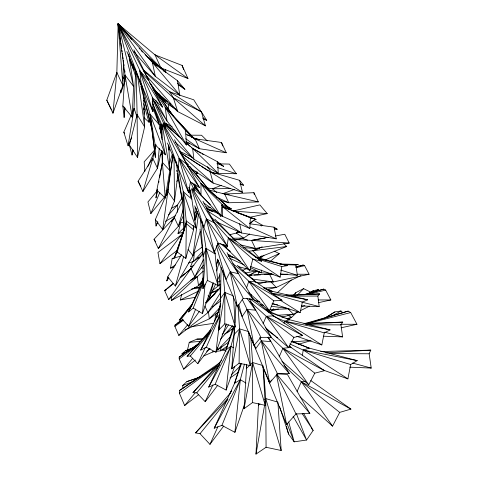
<?xml version="1.0" encoding="UTF-8"?>
<svg xmlns="http://www.w3.org/2000/svg" width="478" height="478" viewBox="0 0 478 478"><rect width="100%" height="100%" fill="white"/><g stroke="black" fill="none" stroke-linecap="round" stroke-linejoin="round"><path stroke-width="0.72" d="M221.087 267.166L220.555 298.451L218.787 330.059L224.803 323.833L224.833 292.47L222.796 270.566M159.712 156.067L161.63 153.952L161.636 150.976M161.678 129.413L161.678 127.925M246.678 364.714L244.043 408.72L252.48 402.59L252.617 362.527L250.795 337.259M201.877 221.218L206.03 248.363L207.374 280.395L202.971 288.682L203.192 256.453L200.443 218.47M185.823 258.431L193.536 229.81L186.157 223.459L177.213 251.972L185.823 258.431L186.39 221.242M234.662 326.94L231.758 368.867L239.096 363.202L239.562 328.882L238.026 305.812M187.985 78.535L160.877 67.888L155.039 54.904L182.112 65.426L187.985 78.535L155.039 54.904L118.15 23.9L125.003 75.028L122.822 105.967L124.119 117.433L124.34 107.018M124.86 81.726L125.003 75.028L133.565 86.41L132.215 117.14L122.822 105.967M220.46 298.529L207.93 312.63L178.82 335.419L174.888 326.468L174.918 325.201L182.877 319.663M112.945 113.202L122.87 85.425L116.847 72.507L106.791 100.189L112.945 113.202L116.847 72.507L118.15 23.9L120.259 26.015L118.15 23.9L118.311 27.569M123.533 60.258L122.87 85.425L118.15 23.9L160.877 67.888L145.145 54.683M168.662 149.518L168.764 146.585M133.948 109.928L135.65 71.156M277.885 402.135L281.184 450.497L266.073 447.271L255.987 454.1L258.514 403.755M249.809 228.532L250.382 217.807L222.395 206.562L222.485 216.301L249.809 228.532L222.395 206.562L256.017 219.516L250.382 217.807M168.483 148.353L168.603 146.256M234.931 322.531L236.132 302.676M193.811 226.166L193.536 229.81L193.214 225.407M194.313 219.605L195.257 207.207M202.971 288.682L206.03 248.363L215.13 253.914L218.159 285.617L207.374 280.395M203.347 277.545L202.367 281.088L188.553 311.973L193.19 308.107L202.481 313.568L205.032 284.207M192.24 182.984L200.975 194.893L220.902 216.409L221.989 204.285L201.011 183.516L187.018 165.46M159.246 148.419L157.459 168.256L142.904 191.499L138.076 181.222L152.829 158.355L154.705 150.504M160.632 132.992L161.361 124.907M124.119 117.433L125.039 107.95M173.132 156.647L173.275 155.183M241.474 363.603L234.573 383.326L214.204 428.204L221.935 425.384L234.901 432.333L240.326 379.693L244.461 364.021M189.533 191.702L189.766 189.485M202.188 247.108L194.391 252.653L193.447 261.568L188.434 263.008M234.453 326.086L226.142 349.705L208.695 387.108L215.184 384.282L226.136 390.06L230.952 346.311L234.435 333.375M157.662 190.603L155.977 197.82L156.838 190.053L162.383 162.412L162.197 151.383M220.663 305.227L216.241 317.703L200.706 350.099L206.341 347.273L215.954 352.268L219.187 324.837M219.36 323.355L219.623 321.126M136.14 71.82L137.114 114.618L129.418 145.121L132.012 155.021L132.657 149.877M136.744 117.558L137.114 114.618L144.643 126.879L137.485 157.393L129.418 145.121M177.882 174.53L174.518 201.089L162.687 229.524L155.332 219.569L167.862 191.403L172.982 155.219M144.308 117.929L148.993 122.207L149.369 119.309M198.466 213.881L193.004 255.73L175.36 286.047L167.742 276.87L181.544 254.69M162.687 229.524L167.862 191.403L174.518 201.089L174.022 157.447M116.626 73.976L116.847 72.507M172.916 155.177L166.995 194.056L166.021 190.579M302.329 355.775L303.213 350.039L309.23 348.127L357.215 360.621L350.667 364.541L303.213 350.039L289.74 343.915M168.985 150.337L169.427 147.499M284.069 323.373L284.416 321.162L289.716 319.794L330.089 329.892L324.251 332.879L284.416 321.162L272.998 316.036M250.454 266.461L280.15 277.132L281.835 266.551L287.338 265.66L255.778 257.14M218.787 330.059L224.833 292.47L232.804 295.637M131.187 115.222L123.808 132.155L128.056 145.808L134.139 108.446L137.055 117.206M156.838 190.053L165.233 198.077L169.786 170.455L168.8 144.912M221.135 346.55L220.424 350.852L216.062 351.384M214.58 321.819L215.99 313.425L218.052 312.582M167.396 143.018L188.619 192.556L190.435 182.01L162.95 123.927M174.094 267.118L170.509 268.146L172.223 258.401L180.804 256.178M255.987 454.1L264.597 405.171M265.111 402.249L265.756 398.598L263.36 367.504M155.977 197.82L157.543 189.145M158.72 182.644L158.983 181.198M159.634 177.583L162.383 162.412L169.786 170.455L162.293 124.907M216.259 266.706L217.604 259.387L237.375 306.816L243.188 298.302L217.376 245.226M244.043 408.72L252.617 362.527L262.948 365.586L265.266 405.35L252.48 402.59M322.877 369.936L347.894 378.887L350.667 364.541M231.758 368.867L239.562 328.882L248.703 331.618L250.347 365.652L239.096 363.202M296.73 336.279L321.819 344.931L324.251 332.879M161.63 153.952L162.239 151.036M272.388 303.44L300.166 312.654L302.359 302.132L307.718 299.79L272.406 291.341L264.119 288.294M176.059 161.761L182.476 201.328L184.185 230.647L186.223 220.956L183.301 191.756L177.673 165.842M144.057 114.284L144.105 111.41M195.155 173.311L197.336 173.424L197.641 171.984M160.124 128.48L160.907 124.86M161.516 150.839L157.459 168.256L152.829 158.355L151.944 160.411M187.442 350.111L189.258 342.356L196.924 339.111L202.863 338.842M155.045 149.076L156.067 144.792M159.819 129.09L160.841 124.806M195.388 297.274L180.337 299.975L181.646 294.484M183.66 232.081L178.019 233.467L180.565 222.832L184 222.067M168.806 277.802L166.762 280.879L167.742 276.87M223.286 244.521L226.632 248.536L249.773 270.805L252.784 259.136L228.353 237.936L212.447 220.209M203.299 277.479L202.367 281.088L203.192 280.03M132.012 155.021L133.368 150.044M213.415 283.054L209.466 297.328L205.564 302.759M216.767 270.918L219.133 262.356M175.36 286.047L183.695 256.292M185.416 226.076L186.157 223.459L184.962 226.942M183.289 209.197L178.39 226.237L158.338 248.566L154.03 239.257L174.321 217.55L182.769 200.306M169.529 163.601L172.247 154.298M195.556 219.282L197.641 212.19M167.198 193.363L168.441 189.204M200.264 231.298L193.004 255.73L188.069 249.391M142.904 191.499L152.829 158.355M240.613 363.567L234.573 383.326L240.326 379.693L245.955 383.033M233.443 326.229L226.142 349.705L230.952 346.311L233.354 347.733M220.687 303.685L216.241 317.703L219.886 314.859M194.809 220.501L197.725 211.401M246.511 288.061L248.787 281.243L235.045 267.871M124.931 81.069L120.88 92.911L120.785 89.972M177.213 251.972L174.482 257.594L184.251 229.028M155.332 219.569L156.001 226.004L157.453 221.768M166.41 195.645L167.862 191.403M234.901 432.333L244.389 404.956M202.481 313.568L213.194 282.779M174.482 257.594L184.251 230.032M226.136 390.06L234.686 366.303M122.517 79.916L122.983 77.066M215.954 352.268L226.542 323.947M193.19 308.107L203.497 282.301M221.935 425.384L240.326 379.693L214.204 428.204M194.17 218.894L197.271 211.318M194.683 205.875L214.317 252.342L218.099 243.123L191.815 188.374M192.216 304.133L179.214 320.164L181.592 318.647L188.661 326.283L195.723 309.027M215.184 384.282L230.952 346.311L208.695 387.108M192.628 266.987L190.465 266.76L192.646 261.568M157.31 190.764L147.929 201.973L150.821 213.582L159.813 192.461M206.341 347.273L219.527 316.508M263.085 323.779L266.276 316.328L273.583 315.785L302.622 335.484L293.916 337.378L266.276 316.328L249.976 301.391M248.572 292.524L269.425 310.933L273.751 300.841L282.05 300.339L255.844 281.906L232.816 263.635M279.152 356.893L282.874 348.271L291.024 347.428L324.508 370.707L314.793 373.157L308.752 384.796L281.93 361.171M132.071 113.184L134.139 108.446M257.791 274.886L259.243 271.564M297.095 391.512L301.319 381.797L305.663 381.211M128.056 145.808L131.677 137.616M147.654 166.792L154.537 151.436M349.759 367.164L371.209 368.072L369.153 353.786L370.791 350.117L320.702 351.563M231.675 390.747L229.655 393.866L195.574 432.895L200.037 433.701L209.956 444.343L217.872 426.788M221.667 360.143L192.998 392.671L196.769 392.838L205.193 401.705L212.937 384.826M215.709 283.92L209.466 297.328L208.055 295.727M217.269 280.568L219.456 275.872M210.499 329.94L187.083 356.265L190.346 355.996L197.761 363.668L205.313 347.494M183.438 215.596L178.39 226.237L174.321 217.55L171.124 221.684M156.001 226.004L157.913 221.977M188.553 311.973L203.407 281.506M216.319 264.471L218.315 260.486M203.497 259.656L194.821 276.786L168.668 299.503L164.617 290.469L173.233 283.352M217.251 262.422L218.267 260.438M158.338 248.566L174.321 217.55M265.278 327.526L288.61 347.62L293.916 337.378M300.1 396.925L332.557 426.143L339.691 412.389L350.912 409.114L310.73 380.524M225.269 326.259L226.333 324.323M200.706 350.099L219.689 315.749M166.762 280.879L168.603 277.694M220.645 292.482L207.93 312.63L204.901 306.057M181.503 238.068L180.893 235.278L157.949 252.45L159.951 263.695L180.893 235.278L184.46 229.631M194.373 213.959L196.751 210.195M229.655 393.866L231.639 390.729M222.156 334.833L228.496 324.873M323.283 336.195L342.589 336.894L340.981 324.873L342.744 322.106L303.996 323.355M181.825 198.197L177.416 205.08L168.585 214.915M188.661 326.283L199.493 311.202M271.6 380.022L269.496 382.92L286.603 424.512L295.996 413.954L309.858 413.5L287.433 374.459L276.917 373.688M168.668 299.503L191.039 268.654L202.839 253.322M203.359 279.086L198.549 285.683L171.5 300.465L171.13 296.934M203.437 265.117L194.821 276.786L191.039 268.654L180.128 277.664M209.956 444.343L223.764 425.97M294.066 294.998L295.852 292.638L303.59 288.652L310.724 292.178M205.193 401.705L217.807 385.172M181.592 318.647L192.019 305.107M197.761 363.668L209.519 348.48M200.037 433.701L227.976 399.333M179.214 320.164L192.341 304.187M196.769 392.838L219.36 365.371M150.821 213.582L166.517 194.63M178.82 335.419L187.782 324.628M197.976 344.148L179.19 357.072L179.208 358.912L183.672 369.195L192.64 358.398M219.414 362.999L179.399 390.586L179.429 393.245L184.657 405.511L195.114 392.922M190.346 355.996L209.239 333.297M237.883 306.398L254.021 345.439L260.857 337.36L271.265 337.319L249.193 298.672M301.415 306.004L319.179 306.547L317.858 296.049L319.686 293.928L285.975 295.129M248.745 332.359L269.64 382.836L277.497 373.778L289.274 373.569L268.367 337.098M176.848 181.359L178.73 179.214M293.402 295.44L295.852 292.638M154.77 149.853L144.177 161.839L144.858 171.339M220.501 339.219L232.649 325.715M202.827 251.165L193.447 261.568L201.202 255.951M206.424 302.538L219.952 287.977M205.803 303.124L219.898 288.001M259.213 258.586L261.723 255.903M187.083 356.265L210.326 331.338M192.998 392.671L219.42 364.469M219.832 307.629L209.274 318.862L184.98 330.005M195.574 432.895L227.516 398.957M297.441 295.034L303.59 288.652M230.778 336.393L217.878 349.717L216.534 350.314M206.962 302.108L210.517 298.487M213.057 295.9L215.088 293.833M179.865 236.323L180.893 235.278M258.962 258.484L261.06 256.375M231.322 374.943L240.195 366.034M297.394 311.758L291.61 317.362L287.726 319.519M201.698 282.683L198.549 285.683L197.205 276.762L190.686 280.132M178.019 233.467L184.335 227.582M182.895 388.363L182.704 385.501L186.88 381.599L200.808 376.718M171.5 300.465L203.228 271.199M260.211 258.658L263.964 255.204M277.587 292.548L291.311 279.994M260.002 403.814L258.437 405.236L258.395 403.773M264.71 399.548L265.756 398.598L277.174 401.932M250.615 223.172L253.794 220.304L262.386 225.216L261.185 226.04M250.143 275.531L253.412 272.633M270.357 261.317L279.289 253.627L274.211 251.141M165.209 290.57L166.332 289.62L165.209 290.57L164.617 290.469M167.455 288.664L173.072 283.902M180.373 277.706L185.428 273.416M186.551 272.466L191.039 268.654M182.13 355.1L182.034 353.654L185.643 350.679L193.99 347.596M270.261 311.572L273.733 308.812M183.672 369.195L195.436 360.036M206.61 351.33L210.141 348.582M159.951 263.695L177.368 250.239M212.489 290.427L220 284.613M184.657 405.511L198.699 394.631M230.109 209.525L231.256 208.641L225.449 205.683M218.01 312.373L209.274 318.862L208.396 311.262M174.888 326.468L183.289 320.26M179.208 358.912L196.434 346.281M229.147 234.859L236.275 233.085L238.612 231.382M249.707 223.286L253.794 220.304M179.429 393.245L216.594 366.196M228.675 342.003L217.878 349.717L217.627 347.53M212.423 306.9L220.794 300.937M180.827 320.66L182.883 319.86L180.827 320.66L177.559 322.979L181.652 321.234M226.972 332.963L229.392 331.26M231.209 329.981L233.019 328.703M174.918 325.201L182.745 319.764M249.743 233.921L243.72 238.068L236.634 239.771M227.755 345.791L220.424 350.852L226.506 348.45M230.032 377.984L238.57 372.123M224.702 334.032L233.33 328.141M179.19 357.072L198.908 343.712M232.643 238.259L243.72 238.068L236.275 233.085L238.707 231.471M179.399 390.586L217.155 365.706M170.509 268.146L175.408 264.967M193.166 253.448L194.391 252.653M326.086 317.535L334.857 311.925L340.969 310.975L343.067 312.923M324.711 318.091L334.857 311.925M308.25 293.701L313.281 290.702L318.282 289.626L319.34 290.606M306.936 294.394L313.281 290.702M165.376 221.332L175.629 215.578M331.929 316.03L340.969 310.975M191.385 279.994L197.205 276.762M171.644 208.229L177.416 205.08L177.523 212.322M312.397 292.781L318.282 289.626M296.844 267.124L298.81 266.115L295.978 266.921M298.063 311.865L293.39 314.207L281.954 317.159M300.728 310.527L309.403 306.183M180.337 299.975L198.292 291.227M242.824 270.363L246.779 268.445M300.937 275.573L276.296 287.409L267.782 289.423M210.81 293.116L218.828 289.292M248.303 275.483L257.642 271.187M217.621 282.157L220.292 280.95M265.332 259.901L279.289 253.627M203.718 355.967L214.508 351.205M249.14 251.183L252.802 250.747L262.219 246.797M182.034 353.654L188.828 350.882M283.717 243.487L286.722 246.511L258.837 257.457L256.662 257.684M182.704 385.501L194.349 380.954M221.416 185.321L212.417 188.786L207.41 187.944M255.897 257.224L258.837 257.457L252.802 250.747L259.751 248.094M222.862 193.709L234.322 189.443M190.465 266.76L193.913 265.505M185.643 350.679L192.544 348.193M186.88 381.599L199.428 377.489M236.275 233.085L239.807 232.021M260.976 225.64L262.386 225.216M307.521 323.409L348.145 311.112L350.697 312.564L356.958 324.269L341.029 327.824M281.034 264.507L295.894 265.045L298.123 264.406L279.546 264.083M305.681 323.343L348.145 311.112M304.606 294.615L323.767 289.118L325.637 290.08L330.854 299.957L318.617 302.64M303.877 294.711L323.767 289.118M269.204 311.608L278.423 309.015M298.392 344.244L311.166 340.653M286.651 318.724L291.61 317.362L287.846 315.175M270.434 274.025L266.808 274.581M296.049 267.005L303.166 265.051L304.594 265.631L309.111 274.264L273.344 281.942L255.616 282.432M270.942 273.78L269.006 274.414L264.537 274.617M296.007 266.993L303.166 265.051M258.484 283.884L266.383 281.853M308.268 323.355L350.697 312.564M306.972 294.723L325.637 290.08M271.659 273.643L269.514 274.169L248.022 275.256M296.002 267.722L304.594 265.631M301.343 306.422L304.94 305.633M250.102 217.233L267.214 213.6L259.853 204.895L232.852 211.037L235.056 210.906M245.286 273.111L256.017 270.865M269.652 291.897L272.406 291.341L263.486 287.78M233.945 239.532L251.518 240.374L268.14 237.315M275.37 235.983L284.769 234.25L289.232 243.057L255.413 248.435L243.619 247.646M211.162 292.411L216.898 291.425M240.219 244.802L255.413 248.435L251.518 240.374L265.242 238.098M191.702 326.635L213.618 323.331M191.445 289.071L199.523 287.881M172.223 258.401L174.912 258.072M252.802 250.747L286.722 246.511M212.435 351.832L214.61 351.563M194.427 287.714L200.264 287.105M227.546 208.994L231.256 208.641M189.258 342.356L201.017 341.298M194.432 287.822L200.288 287.32M292.632 341.937L309.63 340.503M277.975 315.253L293.39 314.207L287.762 308.4M325.745 352.943L370.791 350.117M258.939 301.499L255.993 301.672L259.679 301.469M305.496 324.299L342.744 322.106M288.383 295.649L319.686 293.928M264.412 288.025L276.296 287.409L270.948 281.924M231.364 326.42L233.485 326.313M208.898 189.945L224.684 194.086L253.926 192.676L258.359 201.901L228.747 202.756L220.358 200.455M248.124 275.346L251.858 275.185M254.093 275.083L260.803 274.784M266.234 309.642L268.445 309.565M269.915 309.511L289.071 308.836M197.904 257.6L200.079 257.552M230.306 188.535L212.417 188.786L216.773 192.586M186.39 143.137L189.318 143.119M291.998 296.139L317.858 296.049M340.754 324.269L356.958 324.269M318.187 299.945L330.854 299.957M309.141 324.837L340.981 324.873M273.177 274.175L269.514 274.169L273.344 281.942L252.157 279.027M280.514 274.193L287.846 274.211M297.376 274.235L309.111 274.264M329.581 353.565L369.153 353.786M187.352 135.16L201.525 135.238L207.243 140.879M281.16 264.304L298.123 264.406M196.924 339.111L202.732 339.171M217.048 163.84L229.41 164.079L236.389 173.753L213.343 173.227M216.588 197.169L228.747 202.756L224.684 194.086L229.141 194.325M270.626 273.446L261.711 272.842L249.588 269.616M280.281 274.109L297.364 275.274L295.894 265.045M251.518 240.374L289.232 243.057M234.316 211.145L267.214 213.6M227.928 255.025L230.139 255.198M201.28 267.889L203.443 268.11M243.188 298.302L253.262 299.353L238.51 273.691L227.062 252.593M274.288 228.902L277.216 229.231L274.031 227.175L249.683 223.752M260.402 304.803L263.348 305.191M271.432 306.261L288.342 308.495M185.846 133.977L194.988 138.799L221.523 142.48L226.267 152.763L199.529 148.73L185.9 141.47M197.802 258.228L199.212 258.449M206.042 206.831L210.392 207.512M274.031 227.175L276.236 238.851L241.659 232.995L217.096 222.234M274.306 228.699L277.216 229.231M271.235 292.99L307.718 299.79M330.089 329.892L284.416 321.162L321.819 344.931M253.997 300.351L259.016 301.319M272.012 303.817L277.784 304.928M357.215 360.621L303.213 350.039L347.894 378.887M224.684 194.086L258.359 201.901M232.2 257.05L228.568 256.202L234.28 257.582M252.784 259.136L261.58 261.233L236.036 241.103L210.798 216.707M209.047 296.916L211.204 297.436M257.947 258.52L287.338 265.66M301.833 302.108L319.179 306.547M324.61 332.18L342.589 336.894M240.016 184.257L243.589 185.201L239.598 180.331L210.105 171.763L180.786 152.972M238.898 266.772L248.166 269.239M352.627 363.083L371.209 368.072M271.845 293.516L302.359 302.132M216.988 289.423L218.392 289.841M224.803 323.833L235.29 326.976L233.467 295.906M241.504 238.211L247.52 240.087M258.526 259.291L281.835 266.551M280.55 270.058L297.364 275.274M239.598 180.331L242.46 192.341L213.164 183.104L192.18 169.26M191.343 137.144L199.643 139.815M185.715 138.692L199.529 148.73L194.988 138.799L196.398 139.265M217.382 167.533L236.389 173.753M221.929 349.717L226.088 351.079M174.058 98.988L169.863 91.937L193.745 99.794L201.316 111.876L169.863 91.937L143.866 70.29M218.099 243.123L227.379 246.236L214.21 222.7L202.965 201.214M206.52 208.211L217.018 211.814M237.315 212.746L242.161 214.502M243.547 214.998L256.017 219.516M267.62 311.644L289.716 319.794L266.784 310.515M250.119 294.317L251.506 294.83M291.066 341.394L309.23 348.127L292.124 341.107M182.327 155.971L213.164 183.104L210.105 171.763L214.21 173.406M240.171 183.827L243.589 185.201M158.2 65.265L154.824 63.879L147.027 56.279M207.076 208.934L219.438 214.054M194.988 138.799L226.267 152.763M163.787 71.282L165.788 72.184L165.597 69.346M250.084 227.116L276.236 238.851M206.962 209.167L212.375 211.611M229.386 258.168L244.204 264.896M250.263 267.644L261.711 272.842L261.257 270.04M194.97 187.227L196.321 187.848M202.774 118.502L206.741 120.384L201.399 111.786L173.365 97.859L144.207 71.234M179.949 151.454L192.682 157.537M216.994 163.022L223.65 166.344L217.598 161.809L192.628 148.371L186.002 142.558M222.395 206.562L225.658 208.235M201.399 111.786L205.456 125.881L177.714 111.571L154.603 90.163M164.958 122.96L172.134 126.748M302.622 335.484L266.276 316.328L288.61 347.62M324.508 370.707L282.874 348.271L270.978 337.247M350.912 409.114L301.319 381.797L283.902 365.473M228.09 254.481L240.775 261.502M282.05 300.339L248.787 281.243L269.425 310.933M200.862 153.139L192.628 148.371L193.907 159.258L218.255 173.406L217.598 161.809M202.128 153.874L203.395 154.609M217.317 162.675L223.65 166.344M221.989 204.285L230.33 209.131L208.522 189.204L201.011 183.516L200.975 194.893L194.588 183.958M164.856 123.115L168.023 124.991M190.435 182.01L199.422 187.525L186.922 164.378L174.5 139.725M280.12 300.136L300.166 312.654M221.439 205.355L225.759 208.067M210.105 171.763L242.46 192.341M176.155 109.486L165.926 102.901L156.216 91.429M207.577 211.007L241.659 232.995L239.657 223.728M194.6 187.878L196.47 189.085M221.386 205.205L226.99 208.832M180.762 153.014L200.037 165.525M201.28 166.332L208.121 170.771M209.364 171.578L210.613 172.385M155.039 54.904L156.264 55.711M193.949 187.537L198.28 190.429M253.041 258.915L280.15 277.132M146.154 75.393L177.714 111.571L173.365 97.859L175.217 99.107M203.036 117.881L206.741 120.384M178.276 84.743L184.914 89.326L177.505 80.71L152.368 62.409L118.15 23.9L118.317 26.87M261.58 261.233L228.353 237.936L226.632 248.536L224.242 244.766M169.863 91.937L171.082 92.792M203.981 203.144L218.906 213.756M220.693 215.028L222.485 216.301L220.37 214.258M186.223 220.956L196.046 228L191.857 199.141L189.037 187.669M250.149 298.941L273.583 315.785L253.197 298.78M165.292 123.856L175.504 131.271M266.258 329.462L275.316 336.034M276.529 336.912L277.736 337.791M289.208 346.114L291.024 347.428L289.339 346.006M177.505 80.71L179.812 95.134L155.332 76.366L133.894 51.582M314.793 373.157L282.874 348.271L308.752 384.796M273.751 300.841L248.787 281.243L255.844 281.906L237.225 265.284M220.555 243.637L230.414 251.458M339.691 412.389L301.319 381.797L332.557 426.143M156.933 66.191L152.368 62.409L155.332 76.366L118.15 23.9L118.347 26.117M177.493 83.19L184.914 89.326M157.238 94.082L157.101 92.63L158.224 93.604M162.173 97.016L167.808 101.886M168.937 102.86L170.628 104.318M173.365 97.859L205.456 125.881M230.33 209.131L201.011 183.516L220.902 216.409M163.9 123.175L182.136 139.164M164.468 123.694L179.465 136.983M186.133 142.886L190.023 146.328M191.69 147.804L192.801 148.789M175.056 142.014L193.907 159.258L164.097 124.071M120.163 26.093L118.15 23.9L152.637 97.865L162.616 107.126L148.915 80.728L118.15 23.9L120.641 41.455M193.674 149.345L192.628 148.371L218.255 173.406M185.595 130.655L186.456 145.031L166.995 121.012L165.185 107.108L185.595 130.655L194.594 139.134L165.185 107.108L152.835 88.771M193.943 188.643L210.326 204.524M143.872 71.473L145.981 73.546M141.894 85.006L150.008 114.128L155.147 144.768L165.346 154.824L159.21 124.615L152.207 101.199M122.362 28.124L123.414 29.182M161.128 67.44L165.788 72.184M214.915 219.157L236.036 241.103L228.353 237.936L249.773 270.805M194.594 139.134L165.185 107.108L186.456 145.031M143.43 100.464L144.894 102.059M149.303 57.856L154.824 63.879L151.801 59.75M271.265 337.319L247.042 309.338L242.221 299.371M128.869 36.304L118.15 23.9L118.55 26.033M129.843 37.427L131.791 39.686M139.098 48.141L140.072 49.27M141.046 50.399L142.504 52.09M289.274 373.569L261.299 340.832L259.697 337.528M185.936 162.681L208.522 189.204L189.826 166.386M276.696 374.208L309.858 413.5M179.812 95.134L152.368 62.409L153.265 63.586M253.262 299.353L230.175 271.827L226.094 279.505L216.235 245.632M187.472 163.506L188.41 164.659M123.181 68.957L124.561 70.672M119.47 25.609L118.15 23.9L133.565 86.41L128.749 53.954M158.81 93.688L165.926 102.901L159.216 94.124M227.379 246.236L206.311 218.912L203.933 227.492L191.612 189.3M123.808 132.155L124.686 133.314M311.375 428.097L313.15 430.439L306.559 440.029L294.167 441.827L288.587 434.072L279.558 406.527M119.488 25.687L118.15 23.9L119.847 30.126M195.651 171.112L197.336 173.424M246.923 298.23L255.545 310.186L247.042 309.338L242.113 316.496L238.791 304.45M267.847 337.444L270.877 341.662L261.299 340.832L255.652 348.832L254.463 344.554M149.351 82.473L173.556 116.387L150.713 83.823M199.422 187.525L179.029 158.272L178.372 168.352L162.938 124.752M217.538 243.422L238.51 273.691L230.175 271.827L237.375 306.816M207.422 166.613L211.449 172.594M122.105 29.863L118.15 23.9L141.201 84.289L152.924 111.607L152.637 97.865M302.204 413.601L313.15 430.439L303.691 413.5M152.118 98.014L166.995 121.012L155.709 100.171M192.634 188.822L214.21 222.7L206.311 218.912L214.317 252.342M162.616 107.126L139.845 70.834L141.201 84.289L126.849 51.516M154.03 239.257L155.589 241.766M163.195 123.808L186.922 164.378L179.029 158.272L188.619 192.556M293.104 416.224L306.559 440.029L296.485 413.834M157.101 92.63L159.622 97.118M138.076 181.222L140.771 186.408M260.857 337.36L247.042 309.338L254.021 345.439M277.497 373.778L261.299 340.832L269.64 382.836M106.791 100.189L111.296 109.337M276.541 374.298L295.996 413.954M133.888 49.867L148.915 80.728L139.845 70.834L152.924 111.607M154.83 101.503L165.669 124.447M194.056 184.502L195.335 187.203M118.771 25.256L118.15 23.9L119.649 27.192M152.321 98.558L165.364 127.064M190.525 182.046L194.558 190.865M218.476 243.129L219.097 244.485M152.793 103.947L162.562 126.527M188.912 187.418L190.393 190.841M154.167 109.151L161.14 125.654M195.992 208.151L196.572 209.525M217.484 259.028L218.064 260.402M262.631 366.53L269.496 382.92L268.295 378.618M129.168 58.8L133.577 69.902L135.561 76.193M286.925 423.311L294.167 441.827L288.694 421.931M152.602 107.311L159.21 124.615L150.008 114.128L155.38 157.322L155.147 144.768M165.346 154.824L150.008 114.128L155.38 157.322M182.112 65.426L183.63 69.525M188.619 190.011L191.857 199.141L183.301 191.756L182.476 201.328L177.141 173.072M196.046 228L183.301 191.756L184.185 230.647M129.072 56.458L133.577 69.902L132.968 64.094M213.75 249.665L215.13 253.914L214.568 250.986M218.159 285.617L206.03 248.363L203.192 256.453L200.013 229.141M221.523 142.48L222.623 145.975M235.29 326.976L224.833 292.47L220.555 298.451L219.348 273.655M281.184 450.497L265.756 398.598L266.073 447.271M265.266 405.35L252.617 362.527L246.469 368.424L246.385 364.774M250.347 365.652L239.562 328.882L234.22 334.289L234.065 326.211M143.681 103.678L148.993 122.207M286.4 426.185L288.587 434.072M139.731 81.875L140.43 84.6M140.801 86.022L151.287 126.694L140.185 81.075M122.703 77.113L123.025 78.541L122.894 77.066M134.402 67.523L135.86 74.652M276.362 374.364L286.603 424.512M176.591 170.15L176.866 171.608M143.603 108.47L143.854 109.94M125.003 75.028L132.215 117.14M253.926 192.676L254.212 194.486M143.675 108.5L143.902 109.958M143.657 107.909L143.956 110.042M120.85 42.918L121.681 48.768M121.89 50.232L122.099 51.696M122.302 53.16L122.613 55.352M122.822 56.816L123.133 59.009M123.342 60.473L123.551 61.937M123.862 64.13L124.071 65.594M124.794 70.714L125.003 72.172M137.371 73.988L144.643 126.879L143.729 97.375M162.383 162.412L165.233 198.077M190.62 190.19L191.158 197.528M162.024 127.536L162.132 129.64M136.326 71.808L136.463 74.753M161.755 124.913L162 139.618M161.743 124.961L161.923 137.628M162.114 151.036L162.281 162.962M137.114 114.618L137.485 157.393M168.567 104.562L168.609 110.269"/></g></svg>
